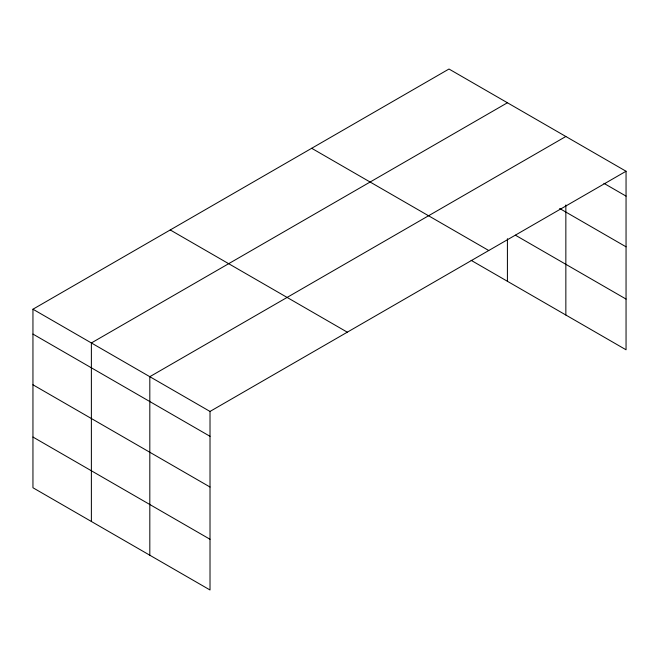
<?xml version="1.0" encoding="UTF-8"?>
<svg xmlns="http://www.w3.org/2000/svg" width="659" height="659" viewBox="0 0 659 659"><rect width="100%" height="100%" fill="white"/><g stroke="black" fill="none" stroke-linecap="round" stroke-linejoin="round"><path stroke-width="0.99" d="M32.95 309.219L210.015 411.447L210.015 589.978L32.95 487.751L32.95 309.219L448.985 69.022L626.05 171.249L626.05 349.781L471.119 260.33M507.414 102.763L91.379 342.952L91.379 521.483M565.85 136.495L149.815 376.693L149.815 555.216M210.015 411.447L626.05 171.249M603.916 183.334L626.05 196.11M559.648 208.483L626.05 246.82M515.387 235.181L626.05 299.071M311.691 148.291L488.756 250.519M170.244 229.958L347.309 332.185M32.95 334.08L210.015 436.307M32.95 384.79L210.015 487.017M32.95 437.041L210.015 539.268M565.85 204.965L565.85 315.027M507.414 238.69L507.414 281.286"/></g></svg>
